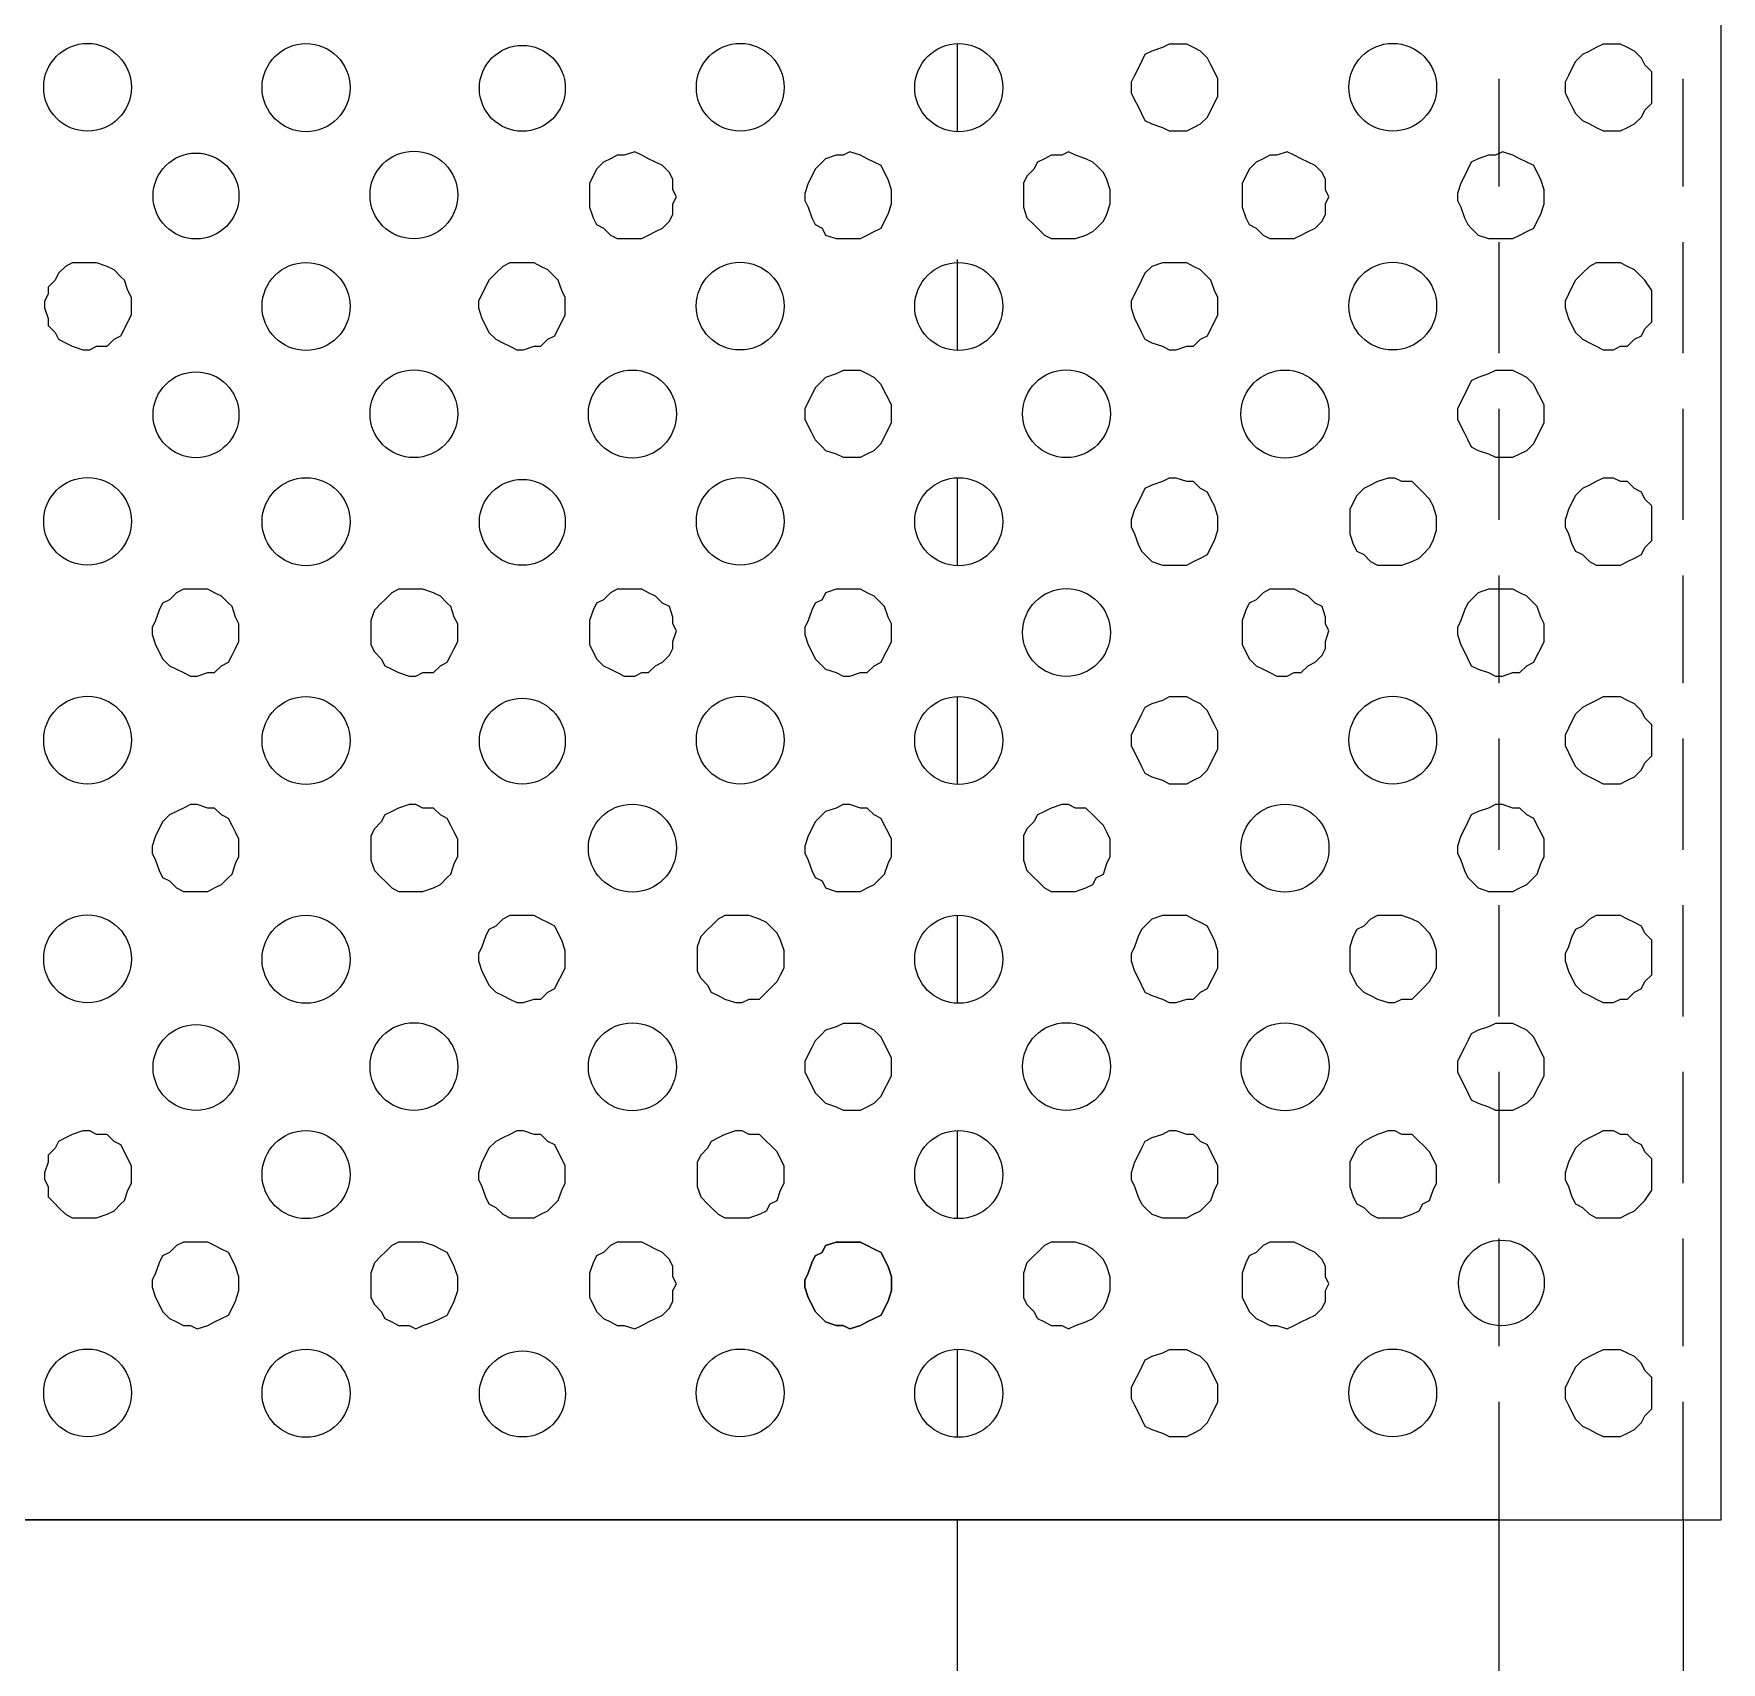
# Model space of a CAD drawing. Header units: inches. Extents: x 0.21 to 4.55, y 0.23 to 3.12.
# Drawn here: x 0.8595 to 1.0923, y 2.2448 to 2.4693 of the extents above; entities that cross this region are included whole.
import ezdxf

# ---------------------------------------------------------------- set-up
doc = ezdxf.new("R2010")
doc.units = ezdxf.units.IN
doc.header["$MEASUREMENT"] = 0
doc.layers.add('PDF_0', color=7, linetype='Continuous')
doc.layers.add('PDF_PROYECCION 2', color=7, linetype='Continuous')
doc.layers.add('PDF_punteadas', color=20, linetype='Continuous', true_color=0xff3f00)

msp = doc.modelspace()

# ---------------------------------------------------------------- linework, layer by layer
at = {"layer": 'PDF_0', "lineweight": 5}
for points in [[(1.08704, 2.2644), (1.08704, 2.06905), (1.06166, 2.06905), (1.06166, 2.2644), (0.56466, 2.2644), (0.56466, 2.06905), (0.53929, 2.06905), (0.53929, 2.78821)], [(1.0923, 2.2644), (1.0923, 2.5785)], [(0.98697, 2.45592), (0.98697, 2.46789)], [(0.98697, 2.42576), (0.98697, 2.43821)], [(0.98697, 2.39607), (0.98697, 2.40804)], [(0.98697, 2.36591), (0.98697, 2.37788)], [(0.98697, 2.33575), (0.98697, 2.34772)], [(0.98697, 2.30606), (0.98697, 2.31803)], [(0.98697, 2.2759), (0.98697, 2.28787)], [(0.98697, 2.19402), (0.98697, 2.2644)]]:
    msp.add_lwpolyline(points, dxfattribs=at)
at = {"layer": 'PDF_PROYECCION 2', "lineweight": 5}
for points in [[(1.02288, 2.46167), (1.02288, 2.46311), (1.0224, 2.46406), (1.02192, 2.46502), (1.02144, 2.46598), (1.02048, 2.46694), (1.01952, 2.46742), (1.01857, 2.46789), (1.01713, 2.46789), (1.01617, 2.46789), (1.01522, 2.46742), (1.01378, 2.46694), (1.01282, 2.46646), (1.01234, 2.4655), (1.01186, 2.46454), (1.01139, 2.46359), (1.01091, 2.46263), (1.01091, 2.46119), (1.01139, 2.46023), (1.01186, 2.45928), (1.01234, 2.45832), (1.01282, 2.45736), (1.01378, 2.45688), (1.01522, 2.4564), (1.01617, 2.45592), (1.01713, 2.45592), (1.01857, 2.45592), (1.01952, 2.4564), (1.02048, 2.45688), (1.02144, 2.45784), (1.02192, 2.4588), (1.0224, 2.45976), (1.02288, 2.46071)], [(1.08273, 2.46167), (1.08273, 2.46311), (1.08273, 2.46406), (1.08177, 2.46502), (1.08129, 2.46598), (1.08033, 2.46694), (1.07937, 2.46742), (1.07842, 2.46789), (1.07746, 2.46789), (1.07602, 2.46789), (1.07507, 2.46742), (1.07411, 2.46694), (1.07315, 2.46646), (1.07219, 2.4655), (1.07171, 2.46454), (1.07124, 2.46359), (1.07076, 2.46263), (1.07076, 2.46119), (1.07124, 2.46023), (1.07171, 2.45928), (1.07219, 2.45832), (1.07315, 2.45736), (1.07411, 2.45688), (1.07507, 2.4564), (1.07602, 2.45592), (1.07746, 2.45592), (1.07842, 2.45592), (1.07937, 2.4564), (1.08033, 2.45688), (1.08129, 2.45784), (1.08177, 2.4588), (1.08273, 2.45976), (1.08273, 2.46071)], [(0.94818, 2.44683), (0.9477, 2.44779), (0.9477, 2.44922), (0.94723, 2.45018), (0.94627, 2.45114), (0.94531, 2.45162), (0.94435, 2.45209), (0.9434, 2.45257), (0.94244, 2.45305), (0.941, 2.45257), (0.94004, 2.45257), (0.93909, 2.45209), (0.93813, 2.45162), (0.93717, 2.45066), (0.93669, 2.4497), (0.93621, 2.44874), (0.93621, 2.44731), (0.93621, 2.44635), (0.93621, 2.44539), (0.93669, 2.44395), (0.93717, 2.443), (0.93813, 2.44252), (0.93909, 2.44156), (0.94004, 2.44108), (0.941, 2.44108), (0.94244, 2.44108), (0.9434, 2.44108), (0.94435, 2.44156), (0.94531, 2.44204), (0.94627, 2.44252), (0.94723, 2.44348), (0.9477, 2.44443), (0.9477, 2.44587)], [(0.97787, 2.44683), (0.97787, 2.44779), (0.97739, 2.44922), (0.97691, 2.45018), (0.97643, 2.45114), (0.97548, 2.45162), (0.97452, 2.45209), (0.97356, 2.45257), (0.97212, 2.45305), (0.97117, 2.45257), (0.97021, 2.45257), (0.96877, 2.45209), (0.96829, 2.45162), (0.96734, 2.45066), (0.96686, 2.4497), (0.96638, 2.44874), (0.9659, 2.44731), (0.9659, 2.44635), (0.96638, 2.44539), (0.96686, 2.44395), (0.96734, 2.443), (0.96829, 2.44252), (0.96877, 2.44156), (0.97021, 2.44108), (0.97117, 2.44108), (0.97212, 2.44108), (0.97356, 2.44108), (0.97452, 2.44156), (0.97548, 2.44204), (0.97643, 2.44252), (0.97691, 2.44348), (0.97739, 2.44443), (0.97787, 2.44587)], [(0.97787, 2.44683), (0.97787, 2.44779), (0.97739, 2.44922), (0.97691, 2.45018), (0.97643, 2.45114), (0.97548, 2.45162), (0.97452, 2.45209), (0.97356, 2.45257), (0.97212, 2.45305), (0.97117, 2.45257), (0.97021, 2.45257), (0.96877, 2.45209), (0.96829, 2.45162), (0.96734, 2.45066), (0.96686, 2.4497), (0.96638, 2.44874), (0.9659, 2.44731), (0.9659, 2.44635), (0.96638, 2.44539), (0.96686, 2.44395), (0.96734, 2.443), (0.96829, 2.44252), (0.96877, 2.44156), (0.97021, 2.44108), (0.97117, 2.44108), (0.97212, 2.44108), (0.97356, 2.44108), (0.97452, 2.44156), (0.97548, 2.44204), (0.97643, 2.44252), (0.97691, 2.44348), (0.97739, 2.44443), (0.97787, 2.44587)], [(1.00803, 2.44683), (1.00803, 2.44779), (1.00755, 2.44922), (1.00708, 2.45018), (1.00612, 2.45114), (1.00564, 2.45162), (1.00468, 2.45209), (1.00325, 2.45257), (1.00229, 2.45305), (1.00133, 2.45257), (0.99989, 2.45257), (0.99894, 2.45209), (0.99798, 2.45162), (0.9975, 2.45066), (0.99654, 2.4497), (0.99606, 2.44874), (0.99606, 2.44731), (0.99606, 2.44635), (0.99606, 2.44539), (0.99654, 2.44395), (0.9975, 2.443), (0.99798, 2.44252), (0.99894, 2.44156), (0.99989, 2.44108), (1.00133, 2.44108), (1.00229, 2.44108), (1.00325, 2.44108), (1.00468, 2.44156), (1.00564, 2.44204), (1.00612, 2.44252), (1.00708, 2.44348), (1.00755, 2.44443), (1.00803, 2.44587)], [(1.0382, 2.44683), (1.03772, 2.44779), (1.03772, 2.44922), (1.03724, 2.45018), (1.03628, 2.45114), (1.03533, 2.45162), (1.03437, 2.45209), (1.03341, 2.45257), (1.03245, 2.45305), (1.03102, 2.45257), (1.03006, 2.45257), (1.0291, 2.45209), (1.02814, 2.45162), (1.02719, 2.45066), (1.02671, 2.4497), (1.02623, 2.44874), (1.02623, 2.44731), (1.02623, 2.44635), (1.02623, 2.44539), (1.02671, 2.44395), (1.02719, 2.443), (1.02814, 2.44252), (1.0291, 2.44156), (1.03006, 2.44108), (1.03102, 2.44108), (1.03245, 2.44108), (1.03341, 2.44108), (1.03437, 2.44156), (1.03533, 2.44204), (1.03628, 2.44252), (1.03724, 2.44348), (1.03772, 2.44443), (1.03772, 2.44587)], [(1.06788, 2.44683), (1.06788, 2.44779), (1.0674, 2.44922), (1.06693, 2.45018), (1.06645, 2.45114), (1.06549, 2.45162), (1.06453, 2.45209), (1.06357, 2.45257), (1.06214, 2.45305), (1.06118, 2.45257), (1.06022, 2.45257), (1.05879, 2.45209), (1.05783, 2.45162), (1.05735, 2.45066), (1.05687, 2.4497), (1.05639, 2.44874), (1.05591, 2.44731), (1.05591, 2.44635), (1.05639, 2.44539), (1.05687, 2.44395), (1.05735, 2.443), (1.05783, 2.44252), (1.05879, 2.44156), (1.06022, 2.44108), (1.06118, 2.44108), (1.06214, 2.44108), (1.06357, 2.44108), (1.06453, 2.44156), (1.06549, 2.44204), (1.06645, 2.44252), (1.06693, 2.44348), (1.0674, 2.44443), (1.06788, 2.44587)], [(0.87301, 2.43198), (0.87301, 2.43294), (0.87253, 2.4339), (0.87205, 2.43534), (0.87158, 2.43582), (0.87062, 2.43677), (0.86966, 2.43725), (0.86822, 2.43773), (0.86727, 2.43773), (0.86631, 2.43773), (0.86487, 2.43773), (0.86391, 2.43725), (0.86296, 2.43629), (0.86248, 2.43534), (0.86152, 2.43438), (0.86152, 2.43342), (0.86104, 2.43246), (0.86104, 2.43151), (0.86152, 2.43007), (0.86152, 2.42911), (0.86248, 2.42815), (0.86296, 2.4272), (0.86391, 2.42672), (0.86487, 2.42624), (0.86631, 2.42576), (0.86727, 2.42576), (0.86822, 2.42624), (0.86966, 2.42624), (0.87062, 2.4272), (0.87158, 2.42768), (0.87205, 2.42863), (0.87253, 2.42959), (0.87301, 2.43055)], [(0.93286, 2.43198), (0.93286, 2.43294), (0.93238, 2.4339), (0.9319, 2.43534), (0.93143, 2.43582), (0.93047, 2.43677), (0.92951, 2.43725), (0.92855, 2.43773), (0.92712, 2.43773), (0.92616, 2.43773), (0.9252, 2.43773), (0.92424, 2.43725), (0.92329, 2.43629), (0.92233, 2.43534), (0.92185, 2.43438), (0.92137, 2.43342), (0.92089, 2.43246), (0.92089, 2.43151), (0.92137, 2.43007), (0.92185, 2.42911), (0.92233, 2.42815), (0.92329, 2.4272), (0.92424, 2.42672), (0.9252, 2.42624), (0.92616, 2.42576), (0.92712, 2.42576), (0.92855, 2.42624), (0.92951, 2.42624), (0.93047, 2.4272), (0.93143, 2.42768), (0.9319, 2.42863), (0.93238, 2.42959), (0.93286, 2.43055)], [(1.02288, 2.43198), (1.02288, 2.43294), (1.0224, 2.4339), (1.02192, 2.43534), (1.02144, 2.43582), (1.02048, 2.43677), (1.01952, 2.43725), (1.01857, 2.43773), (1.01713, 2.43773), (1.01617, 2.43773), (1.01522, 2.43773), (1.01378, 2.43725), (1.01282, 2.43629), (1.01234, 2.43534), (1.01186, 2.43438), (1.01139, 2.43342), (1.01091, 2.43246), (1.01091, 2.43151), (1.01139, 2.43007), (1.01186, 2.42911), (1.01234, 2.42815), (1.01282, 2.4272), (1.01378, 2.42672), (1.01522, 2.42624), (1.01617, 2.42576), (1.01713, 2.42576), (1.01857, 2.42624), (1.01952, 2.42624), (1.02048, 2.4272), (1.02144, 2.42768), (1.02192, 2.42863), (1.0224, 2.42959), (1.02288, 2.43055)], [(1.08273, 2.43198), (1.08273, 2.43294), (1.08273, 2.4339), (1.08177, 2.43534), (1.08129, 2.43582), (1.08033, 2.43677), (1.07937, 2.43725), (1.07842, 2.43773), (1.07746, 2.43773), (1.07602, 2.43773), (1.07507, 2.43773), (1.07411, 2.43725), (1.07315, 2.43629), (1.07219, 2.43534), (1.07171, 2.43438), (1.07124, 2.43342), (1.07076, 2.43246), (1.07076, 2.43151), (1.07124, 2.43007), (1.07171, 2.42911), (1.07219, 2.42815), (1.07315, 2.4272), (1.07411, 2.42672), (1.07507, 2.42624), (1.07602, 2.42576), (1.07746, 2.42576), (1.07842, 2.42624), (1.07937, 2.42624), (1.08033, 2.4272), (1.08129, 2.42768), (1.08177, 2.42863), (1.08273, 2.42959), (1.08273, 2.43055)], [(0.97787, 2.41666), (0.97787, 2.4181), (0.97739, 2.41906), (0.97691, 2.42001), (0.97643, 2.42097), (0.97548, 2.42193), (0.97452, 2.42241), (0.97356, 2.42289), (0.97212, 2.42289), (0.97117, 2.42289), (0.97021, 2.42241), (0.96877, 2.42193), (0.96829, 2.42145), (0.96734, 2.42049), (0.96686, 2.41954), (0.96638, 2.41858), (0.9659, 2.41762), (0.9659, 2.41618), (0.96638, 2.41523), (0.96686, 2.41427), (0.96734, 2.41331), (0.96829, 2.41235), (0.96877, 2.41188), (0.97021, 2.4114), (0.97117, 2.41092), (0.97212, 2.41092), (0.97356, 2.41092), (0.97452, 2.4114), (0.97548, 2.41188), (0.97643, 2.41283), (0.97691, 2.41379), (0.97739, 2.41475), (0.97787, 2.41571)], [(0.97787, 2.41666), (0.97787, 2.4181), (0.97739, 2.41906), (0.97691, 2.42001), (0.97643, 2.42097), (0.97548, 2.42193), (0.97452, 2.42241), (0.97356, 2.42289), (0.97212, 2.42289), (0.97117, 2.42289), (0.97021, 2.42241), (0.96877, 2.42193), (0.96829, 2.42145), (0.96734, 2.42049), (0.96686, 2.41954), (0.96638, 2.41858), (0.9659, 2.41762), (0.9659, 2.41618), (0.96638, 2.41523), (0.96686, 2.41427), (0.96734, 2.41331), (0.96829, 2.41235), (0.96877, 2.41188), (0.97021, 2.4114), (0.97117, 2.41092), (0.97212, 2.41092), (0.97356, 2.41092), (0.97452, 2.4114), (0.97548, 2.41188), (0.97643, 2.41283), (0.97691, 2.41379), (0.97739, 2.41475), (0.97787, 2.41571)], [(1.06788, 2.41666), (1.06788, 2.4181), (1.0674, 2.41906), (1.06693, 2.42001), (1.06645, 2.42097), (1.06549, 2.42193), (1.06453, 2.42241), (1.06357, 2.42289), (1.06214, 2.42289), (1.06118, 2.42289), (1.06022, 2.42241), (1.05879, 2.42193), (1.05783, 2.42145), (1.05735, 2.42049), (1.05687, 2.41954), (1.05639, 2.41858), (1.05591, 2.41762), (1.05591, 2.41618), (1.05639, 2.41523), (1.05687, 2.41427), (1.05735, 2.41331), (1.05783, 2.41235), (1.05879, 2.41188), (1.06022, 2.4114), (1.06118, 2.41092), (1.06214, 2.41092), (1.06357, 2.41092), (1.06453, 2.4114), (1.06549, 2.41188), (1.06645, 2.41283), (1.06693, 2.41379), (1.0674, 2.41475), (1.06788, 2.41571)], [(1.02288, 2.40182), (1.02288, 2.40278), (1.0224, 2.40421), (1.02192, 2.40517), (1.02144, 2.40613), (1.02048, 2.40661), (1.01952, 2.40757), (1.01857, 2.40757), (1.01713, 2.40804), (1.01617, 2.40804), (1.01522, 2.40757), (1.01378, 2.40709), (1.01282, 2.40661), (1.01234, 2.40565), (1.01186, 2.40469), (1.01139, 2.40374), (1.01091, 2.4023), (1.01091, 2.40134), (1.01139, 2.40038), (1.01186, 2.39895), (1.01234, 2.39799), (1.01282, 2.39751), (1.01378, 2.39655), (1.01522, 2.39607), (1.01617, 2.39607), (1.01713, 2.39607), (1.01857, 2.39607), (1.01952, 2.39655), (1.02048, 2.39703), (1.02144, 2.39751), (1.02192, 2.39847), (1.0224, 2.39943), (1.02288, 2.40086)], [(1.05304, 2.40182), (1.05304, 2.40278), (1.05256, 2.40421), (1.05208, 2.40517), (1.05113, 2.40613), (1.05065, 2.40661), (1.04969, 2.40757), (1.04825, 2.40757), (1.0473, 2.40804), (1.04634, 2.40804), (1.0449, 2.40757), (1.04394, 2.40709), (1.04299, 2.40661), (1.04203, 2.40565), (1.04155, 2.40469), (1.04107, 2.40374), (1.04107, 2.4023), (1.04107, 2.40134), (1.04107, 2.40038), (1.04155, 2.39895), (1.04203, 2.39799), (1.04299, 2.39751), (1.04394, 2.39655), (1.0449, 2.39607), (1.04634, 2.39607), (1.0473, 2.39607), (1.04825, 2.39607), (1.04969, 2.39655), (1.05065, 2.39703), (1.05113, 2.39751), (1.05208, 2.39847), (1.05256, 2.39943), (1.05304, 2.40086)], [(1.08273, 2.40182), (1.08273, 2.40278), (1.08273, 2.40421), (1.08177, 2.40517), (1.08129, 2.40613), (1.08033, 2.40661), (1.07937, 2.40757), (1.07842, 2.40757), (1.07746, 2.40804), (1.07602, 2.40804), (1.07507, 2.40757), (1.07411, 2.40709), (1.07315, 2.40661), (1.07219, 2.40565), (1.07171, 2.40469), (1.07124, 2.40374), (1.07076, 2.4023), (1.07076, 2.40134), (1.07124, 2.40038), (1.07171, 2.39895), (1.07219, 2.39799), (1.07315, 2.39751), (1.07411, 2.39655), (1.07507, 2.39607), (1.07602, 2.39607), (1.07746, 2.39607), (1.07842, 2.39607), (1.07937, 2.39655), (1.08033, 2.39703), (1.08129, 2.39751), (1.08177, 2.39847), (1.08273, 2.39943), (1.08273, 2.40086)], [(0.88785, 2.38698), (0.88785, 2.38794), (0.88738, 2.38889), (0.8869, 2.39033), (0.88642, 2.39081), (0.88546, 2.39177), (0.8845, 2.39224), (0.88355, 2.39272), (0.88211, 2.39272), (0.88115, 2.39272), (0.88019, 2.39272), (0.87924, 2.39224), (0.87828, 2.39129), (0.87732, 2.39081), (0.87684, 2.38985), (0.87636, 2.38841), (0.87588, 2.38746), (0.87588, 2.3865), (0.87636, 2.38506), (0.87684, 2.3841), (0.87732, 2.38315), (0.87828, 2.38219), (0.87924, 2.38171), (0.88019, 2.38123), (0.88115, 2.38075), (0.88211, 2.38075), (0.88355, 2.38123), (0.8845, 2.38123), (0.88546, 2.38219), (0.88642, 2.38267), (0.8869, 2.38363), (0.88738, 2.38458), (0.88785, 2.38554)], [(0.91802, 2.38698), (0.91802, 2.38794), (0.91754, 2.38889), (0.91706, 2.39033), (0.91658, 2.39081), (0.91563, 2.39177), (0.91467, 2.39224), (0.91323, 2.39272), (0.91227, 2.39272), (0.91132, 2.39272), (0.90988, 2.39272), (0.90892, 2.39224), (0.90796, 2.39129), (0.90749, 2.39081), (0.90653, 2.38985), (0.90605, 2.38841), (0.90605, 2.38746), (0.90605, 2.3865), (0.90605, 2.38506), (0.90653, 2.3841), (0.90749, 2.38315), (0.90796, 2.38219), (0.90892, 2.38171), (0.90988, 2.38123), (0.91132, 2.38075), (0.91227, 2.38075), (0.91323, 2.38123), (0.91467, 2.38123), (0.91563, 2.38219), (0.91658, 2.38267), (0.91706, 2.38363), (0.91754, 2.38458), (0.91802, 2.38554)], [(0.94818, 2.38698), (0.9477, 2.38794), (0.9477, 2.38889), (0.94723, 2.39033), (0.94627, 2.39081), (0.94531, 2.39177), (0.94435, 2.39224), (0.9434, 2.39272), (0.94244, 2.39272), (0.941, 2.39272), (0.94004, 2.39272), (0.93909, 2.39224), (0.93813, 2.39129), (0.93717, 2.39081), (0.93669, 2.38985), (0.93621, 2.38841), (0.93621, 2.38746), (0.93621, 2.3865), (0.93621, 2.38506), (0.93669, 2.3841), (0.93717, 2.38315), (0.93813, 2.38219), (0.93909, 2.38171), (0.94004, 2.38123), (0.941, 2.38075), (0.94244, 2.38075), (0.9434, 2.38123), (0.94435, 2.38123), (0.94531, 2.38219), (0.94627, 2.38267), (0.94723, 2.38363), (0.9477, 2.38458), (0.9477, 2.38554)], [(0.97787, 2.38698), (0.97787, 2.38794), (0.97739, 2.38889), (0.97691, 2.39033), (0.97643, 2.39081), (0.97548, 2.39177), (0.97452, 2.39224), (0.97356, 2.39272), (0.97212, 2.39272), (0.97117, 2.39272), (0.97021, 2.39272), (0.96877, 2.39224), (0.96829, 2.39129), (0.96734, 2.39081), (0.96686, 2.38985), (0.96638, 2.38841), (0.9659, 2.38746), (0.9659, 2.3865), (0.96638, 2.38506), (0.96686, 2.3841), (0.96734, 2.38315), (0.96829, 2.38219), (0.96877, 2.38171), (0.97021, 2.38123), (0.97117, 2.38075), (0.97212, 2.38075), (0.97356, 2.38123), (0.97452, 2.38123), (0.97548, 2.38219), (0.97643, 2.38267), (0.97691, 2.38363), (0.97739, 2.38458), (0.97787, 2.38554)], [(0.97787, 2.38698), (0.97787, 2.38794), (0.97739, 2.38889), (0.97691, 2.39033), (0.97643, 2.39081), (0.97548, 2.39177), (0.97452, 2.39224), (0.97356, 2.39272), (0.97212, 2.39272), (0.97117, 2.39272), (0.97021, 2.39272), (0.96877, 2.39224), (0.96829, 2.39129), (0.96734, 2.39081), (0.96686, 2.38985), (0.96638, 2.38841), (0.9659, 2.38746), (0.9659, 2.3865), (0.96638, 2.38506), (0.96686, 2.3841), (0.96734, 2.38315), (0.96829, 2.38219), (0.96877, 2.38171), (0.97021, 2.38123), (0.97117, 2.38075), (0.97212, 2.38075), (0.97356, 2.38123), (0.97452, 2.38123), (0.97548, 2.38219), (0.97643, 2.38267), (0.97691, 2.38363), (0.97739, 2.38458), (0.97787, 2.38554)], [(1.0382, 2.38698), (1.03772, 2.38794), (1.03772, 2.38889), (1.03724, 2.39033), (1.03628, 2.39081), (1.03533, 2.39177), (1.03437, 2.39224), (1.03341, 2.39272), (1.03245, 2.39272), (1.03102, 2.39272), (1.03006, 2.39272), (1.0291, 2.39224), (1.02814, 2.39129), (1.02719, 2.39081), (1.02671, 2.38985), (1.02623, 2.38841), (1.02623, 2.38746), (1.02623, 2.3865), (1.02623, 2.38506), (1.02671, 2.3841), (1.02719, 2.38315), (1.02814, 2.38219), (1.0291, 2.38171), (1.03006, 2.38123), (1.03102, 2.38075), (1.03245, 2.38075), (1.03341, 2.38123), (1.03437, 2.38123), (1.03533, 2.38219), (1.03628, 2.38267), (1.03724, 2.38363), (1.03772, 2.38458), (1.03772, 2.38554)], [(1.06788, 2.38698), (1.06788, 2.38794), (1.0674, 2.38889), (1.06693, 2.39033), (1.06645, 2.39081), (1.06549, 2.39177), (1.06453, 2.39224), (1.06357, 2.39272), (1.06214, 2.39272), (1.06118, 2.39272), (1.06022, 2.39272), (1.05879, 2.39224), (1.05783, 2.39129), (1.05735, 2.39081), (1.05687, 2.38985), (1.05639, 2.38841), (1.05591, 2.38746), (1.05591, 2.3865), (1.05639, 2.38506), (1.05687, 2.3841), (1.05735, 2.38315), (1.05783, 2.38219), (1.05879, 2.38171), (1.06022, 2.38123), (1.06118, 2.38075), (1.06214, 2.38075), (1.06357, 2.38123), (1.06453, 2.38123), (1.06549, 2.38219), (1.06645, 2.38267), (1.06693, 2.38363), (1.0674, 2.38458), (1.06788, 2.38554)], [(1.02288, 2.37166), (1.02288, 2.37309), (1.0224, 2.37405), (1.02192, 2.37501), (1.02144, 2.37597), (1.02048, 2.37692), (1.01952, 2.3774), (1.01857, 2.37788), (1.01713, 2.37788), (1.01617, 2.37788), (1.01522, 2.3774), (1.01378, 2.37692), (1.01282, 2.37644), (1.01234, 2.37549), (1.01186, 2.37453), (1.01139, 2.37357), (1.01091, 2.37261), (1.01091, 2.37118), (1.01139, 2.37022), (1.01186, 2.36926), (1.01234, 2.3683), (1.01282, 2.36735), (1.01378, 2.36687), (1.01522, 2.36639), (1.01617, 2.36591), (1.01713, 2.36591), (1.01857, 2.36591), (1.01952, 2.36639), (1.02048, 2.36687), (1.02144, 2.36783), (1.02192, 2.36878), (1.0224, 2.36974), (1.02288, 2.3707)], [(1.08273, 2.37166), (1.08273, 2.37309), (1.08273, 2.37405), (1.08177, 2.37501), (1.08129, 2.37597), (1.08033, 2.37692), (1.07937, 2.3774), (1.07842, 2.37788), (1.07746, 2.37788), (1.07602, 2.37788), (1.07507, 2.3774), (1.07411, 2.37692), (1.07315, 2.37644), (1.07219, 2.37549), (1.07171, 2.37453), (1.07124, 2.37357), (1.07076, 2.37261), (1.07076, 2.37118), (1.07124, 2.37022), (1.07171, 2.36926), (1.07219, 2.3683), (1.07315, 2.36735), (1.07411, 2.36687), (1.07507, 2.36639), (1.07602, 2.36591), (1.07746, 2.36591), (1.07842, 2.36591), (1.07937, 2.36639), (1.08033, 2.36687), (1.08129, 2.36783), (1.08177, 2.36878), (1.08273, 2.36974), (1.08273, 2.3707)], [(0.88785, 2.35681), (0.88785, 2.35825), (0.88738, 2.35921), (0.8869, 2.36016), (0.88642, 2.36112), (0.88546, 2.3616), (0.8845, 2.36256), (0.88355, 2.36256), (0.88211, 2.36304), (0.88115, 2.36304), (0.88019, 2.36256), (0.87924, 2.36208), (0.87828, 2.3616), (0.87732, 2.36064), (0.87684, 2.35969), (0.87636, 2.35873), (0.87588, 2.35729), (0.87588, 2.35633), (0.87636, 2.35538), (0.87684, 2.35394), (0.87732, 2.35298), (0.87828, 2.3525), (0.87924, 2.35155), (0.88019, 2.35107), (0.88115, 2.35107), (0.88211, 2.35107), (0.88355, 2.35107), (0.8845, 2.35155), (0.88546, 2.35203), (0.88642, 2.35298), (0.8869, 2.35346), (0.88738, 2.3549), (0.88785, 2.35586)], [(0.91802, 2.35681), (0.91802, 2.35825), (0.91754, 2.35921), (0.91706, 2.36016), (0.91658, 2.36112), (0.91563, 2.3616), (0.91467, 2.36256), (0.91323, 2.36256), (0.91227, 2.36304), (0.91132, 2.36304), (0.90988, 2.36256), (0.90892, 2.36208), (0.90796, 2.3616), (0.90749, 2.36064), (0.90653, 2.35969), (0.90605, 2.35873), (0.90605, 2.35729), (0.90605, 2.35633), (0.90605, 2.35538), (0.90653, 2.35394), (0.90749, 2.35298), (0.90796, 2.3525), (0.90892, 2.35155), (0.90988, 2.35107), (0.91132, 2.35107), (0.91227, 2.35107), (0.91323, 2.35107), (0.91467, 2.35155), (0.91563, 2.35203), (0.91658, 2.35298), (0.91706, 2.35346), (0.91754, 2.3549), (0.91802, 2.35586)], [(0.97787, 2.35681), (0.97787, 2.35825), (0.97739, 2.35921), (0.97691, 2.36016), (0.97643, 2.36112), (0.97548, 2.3616), (0.97452, 2.36256), (0.97356, 2.36256), (0.97212, 2.36304), (0.97117, 2.36304), (0.97021, 2.36256), (0.96877, 2.36208), (0.96829, 2.3616), (0.96734, 2.36064), (0.96686, 2.35969), (0.96638, 2.35873), (0.9659, 2.35729), (0.9659, 2.35633), (0.96638, 2.35538), (0.96686, 2.35394), (0.96734, 2.35298), (0.96829, 2.3525), (0.96877, 2.35155), (0.97021, 2.35107), (0.97117, 2.35107), (0.97212, 2.35107), (0.97356, 2.35107), (0.97452, 2.35155), (0.97548, 2.35203), (0.97643, 2.35298), (0.97691, 2.35346), (0.97739, 2.3549), (0.97787, 2.35586)], [(0.97787, 2.35681), (0.97787, 2.35825), (0.97739, 2.35921), (0.97691, 2.36016), (0.97643, 2.36112), (0.97548, 2.3616), (0.97452, 2.36256), (0.97356, 2.36256), (0.97212, 2.36304), (0.97117, 2.36304), (0.97021, 2.36256), (0.96877, 2.36208), (0.96829, 2.3616), (0.96734, 2.36064), (0.96686, 2.35969), (0.96638, 2.35873), (0.9659, 2.35729), (0.9659, 2.35633), (0.96638, 2.35538), (0.96686, 2.35394), (0.96734, 2.35298), (0.96829, 2.3525), (0.96877, 2.35155), (0.97021, 2.35107), (0.97117, 2.35107), (0.97212, 2.35107), (0.97356, 2.35107), (0.97452, 2.35155), (0.97548, 2.35203), (0.97643, 2.35298), (0.97691, 2.35346), (0.97739, 2.3549), (0.97787, 2.35586)], [(1.00803, 2.35681), (1.00803, 2.35825), (1.00755, 2.35921), (1.00708, 2.36016), (1.00612, 2.36112), (1.00564, 2.3616), (1.00468, 2.36256), (1.00325, 2.36256), (1.00229, 2.36304), (1.00133, 2.36304), (0.99989, 2.36256), (0.99894, 2.36208), (0.99798, 2.3616), (0.9975, 2.36064), (0.99654, 2.35969), (0.99606, 2.35873), (0.99606, 2.35729), (0.99606, 2.35633), (0.99606, 2.35538), (0.99654, 2.35394), (0.9975, 2.35298), (0.99798, 2.3525), (0.99894, 2.35155), (0.99989, 2.35107), (1.00133, 2.35107), (1.00229, 2.35107), (1.00325, 2.35107), (1.00468, 2.35155), (1.00564, 2.35203), (1.00612, 2.35298), (1.00708, 2.35346), (1.00755, 2.3549), (1.00803, 2.35586)], [(1.06788, 2.35681), (1.06788, 2.35825), (1.0674, 2.35921), (1.06693, 2.36016), (1.06645, 2.36112), (1.06549, 2.3616), (1.06453, 2.36256), (1.06357, 2.36256), (1.06214, 2.36304), (1.06118, 2.36304), (1.06022, 2.36256), (1.05879, 2.36208), (1.05783, 2.3616), (1.05735, 2.36064), (1.05687, 2.35969), (1.05639, 2.35873), (1.05591, 2.35729), (1.05591, 2.35633), (1.05639, 2.35538), (1.05687, 2.35394), (1.05735, 2.35298), (1.05783, 2.3525), (1.05879, 2.35155), (1.06022, 2.35107), (1.06118, 2.35107), (1.06214, 2.35107), (1.06357, 2.35107), (1.06453, 2.35155), (1.06549, 2.35203), (1.06645, 2.35298), (1.06693, 2.35346), (1.0674, 2.3549), (1.06788, 2.35586)], [(0.93286, 2.34197), (0.93286, 2.34293), (0.93238, 2.34436), (0.9319, 2.34532), (0.93143, 2.34628), (0.93047, 2.34676), (0.92951, 2.34724), (0.92855, 2.34772), (0.92712, 2.34772), (0.92616, 2.34772), (0.9252, 2.34772), (0.92424, 2.34724), (0.92329, 2.34628), (0.92233, 2.3458), (0.92185, 2.34484), (0.92137, 2.34341), (0.92089, 2.34245), (0.92089, 2.34149), (0.92137, 2.34006), (0.92185, 2.3391), (0.92233, 2.33814), (0.92329, 2.33718), (0.92424, 2.3367), (0.9252, 2.33622), (0.92616, 2.33575), (0.92712, 2.33575), (0.92855, 2.33622), (0.92951, 2.33622), (0.93047, 2.33718), (0.93143, 2.33766), (0.9319, 2.33862), (0.93238, 2.33958), (0.93286, 2.34053)], [(0.96303, 2.34197), (0.96303, 2.34293), (0.96255, 2.34436), (0.96207, 2.34532), (0.96111, 2.34628), (0.96063, 2.34676), (0.95967, 2.34724), (0.95824, 2.34772), (0.95728, 2.34772), (0.95632, 2.34772), (0.95489, 2.34772), (0.95393, 2.34724), (0.95297, 2.34628), (0.95249, 2.3458), (0.95154, 2.34484), (0.95106, 2.34341), (0.95106, 2.34245), (0.95106, 2.34149), (0.95106, 2.34006), (0.95154, 2.3391), (0.95249, 2.33814), (0.95297, 2.33718), (0.95393, 2.3367), (0.95489, 2.33622), (0.95632, 2.33575), (0.95728, 2.33575), (0.95824, 2.33622), (0.95967, 2.33622), (0.96063, 2.33718), (0.96111, 2.33766), (0.96207, 2.33862), (0.96255, 2.33958), (0.96303, 2.34053)], [(0.96303, 2.34197), (0.96303, 2.34293), (0.96255, 2.34436), (0.96207, 2.34532), (0.96111, 2.34628), (0.96063, 2.34676), (0.95967, 2.34724), (0.95824, 2.34772), (0.95728, 2.34772), (0.95632, 2.34772), (0.95489, 2.34772), (0.95393, 2.34724), (0.95297, 2.34628), (0.95249, 2.3458), (0.95154, 2.34484), (0.95106, 2.34341), (0.95106, 2.34245), (0.95106, 2.34149), (0.95106, 2.34006), (0.95154, 2.3391), (0.95249, 2.33814), (0.95297, 2.33718), (0.95393, 2.3367), (0.95489, 2.33622), (0.95632, 2.33575), (0.95728, 2.33575), (0.95824, 2.33622), (0.95967, 2.33622), (0.96063, 2.33718), (0.96111, 2.33766), (0.96207, 2.33862), (0.96255, 2.33958), (0.96303, 2.34053)], [(1.02288, 2.34197), (1.02288, 2.34293), (1.0224, 2.34436), (1.02192, 2.34532), (1.02144, 2.34628), (1.02048, 2.34676), (1.01952, 2.34724), (1.01857, 2.34772), (1.01713, 2.34772), (1.01617, 2.34772), (1.01522, 2.34772), (1.01378, 2.34724), (1.01282, 2.34628), (1.01234, 2.3458), (1.01186, 2.34484), (1.01139, 2.34341), (1.01091, 2.34245), (1.01091, 2.34149), (1.01139, 2.34006), (1.01186, 2.3391), (1.01234, 2.33814), (1.01282, 2.33718), (1.01378, 2.3367), (1.01522, 2.33622), (1.01617, 2.33575), (1.01713, 2.33575), (1.01857, 2.33622), (1.01952, 2.33622), (1.02048, 2.33718), (1.02144, 2.33766), (1.02192, 2.33862), (1.0224, 2.33958), (1.02288, 2.34053)], [(1.05304, 2.34197), (1.05304, 2.34293), (1.05256, 2.34436), (1.05208, 2.34532), (1.05113, 2.34628), (1.05065, 2.34676), (1.04969, 2.34724), (1.04825, 2.34772), (1.0473, 2.34772), (1.04634, 2.34772), (1.0449, 2.34772), (1.04394, 2.34724), (1.04299, 2.34628), (1.04203, 2.3458), (1.04155, 2.34484), (1.04107, 2.34341), (1.04107, 2.34245), (1.04107, 2.34149), (1.04107, 2.34006), (1.04155, 2.3391), (1.04203, 2.33814), (1.04299, 2.33718), (1.04394, 2.3367), (1.0449, 2.33622), (1.04634, 2.33575), (1.0473, 2.33575), (1.04825, 2.33622), (1.04969, 2.33622), (1.05065, 2.33718), (1.05113, 2.33766), (1.05208, 2.33862), (1.05256, 2.33958), (1.05304, 2.34053)], [(1.08273, 2.34197), (1.08273, 2.34293), (1.08273, 2.34436), (1.08177, 2.34532), (1.08129, 2.34628), (1.08033, 2.34676), (1.07937, 2.34724), (1.07842, 2.34772), (1.07746, 2.34772), (1.07602, 2.34772), (1.07507, 2.34772), (1.07411, 2.34724), (1.07315, 2.34628), (1.07219, 2.3458), (1.07171, 2.34484), (1.07124, 2.34341), (1.07076, 2.34245), (1.07076, 2.34149), (1.07124, 2.34006), (1.07171, 2.3391), (1.07219, 2.33814), (1.07315, 2.33718), (1.07411, 2.3367), (1.07507, 2.33622), (1.07602, 2.33575), (1.07746, 2.33575), (1.07842, 2.33622), (1.07937, 2.33622), (1.08033, 2.33718), (1.08129, 2.33766), (1.08177, 2.33862), (1.08273, 2.33958), (1.08273, 2.34053)], [(0.97787, 2.32713), (0.97787, 2.32809), (0.97739, 2.32904), (0.97691, 2.33), (0.97643, 2.33096), (0.97548, 2.33192), (0.97452, 2.33239), (0.97356, 2.33287), (0.97212, 2.33287), (0.97117, 2.33287), (0.97021, 2.33239), (0.96877, 2.33192), (0.96829, 2.33144), (0.96734, 2.33048), (0.96686, 2.32952), (0.96638, 2.32856), (0.9659, 2.32761), (0.9659, 2.32617), (0.96638, 2.32521), (0.96686, 2.32425), (0.96734, 2.3233), (0.96829, 2.32234), (0.96877, 2.32186), (0.97021, 2.32138), (0.97117, 2.3209), (0.97212, 2.3209), (0.97356, 2.3209), (0.97452, 2.32138), (0.97548, 2.32186), (0.97643, 2.32282), (0.97691, 2.32378), (0.97739, 2.32473), (0.97787, 2.32569)], [(0.97787, 2.32713), (0.97787, 2.32809), (0.97739, 2.32904), (0.97691, 2.33), (0.97643, 2.33096), (0.97548, 2.33192), (0.97452, 2.33239), (0.97356, 2.33287), (0.97212, 2.33287), (0.97117, 2.33287), (0.97021, 2.33239), (0.96877, 2.33192), (0.96829, 2.33144), (0.96734, 2.33048), (0.96686, 2.32952), (0.96638, 2.32856), (0.9659, 2.32761), (0.9659, 2.32617), (0.96638, 2.32521), (0.96686, 2.32425), (0.96734, 2.3233), (0.96829, 2.32234), (0.96877, 2.32186), (0.97021, 2.32138), (0.97117, 2.3209), (0.97212, 2.3209), (0.97356, 2.3209), (0.97452, 2.32138), (0.97548, 2.32186), (0.97643, 2.32282), (0.97691, 2.32378), (0.97739, 2.32473), (0.97787, 2.32569)], [(1.06788, 2.32713), (1.06788, 2.32809), (1.0674, 2.32904), (1.06693, 2.33), (1.06645, 2.33096), (1.06549, 2.33192), (1.06453, 2.33239), (1.06357, 2.33287), (1.06214, 2.33287), (1.06118, 2.33287), (1.06022, 2.33239), (1.05879, 2.33192), (1.05783, 2.33144), (1.05735, 2.33048), (1.05687, 2.32952), (1.05639, 2.32856), (1.05591, 2.32761), (1.05591, 2.32617), (1.05639, 2.32521), (1.05687, 2.32425), (1.05735, 2.3233), (1.05783, 2.32234), (1.05879, 2.32186), (1.06022, 2.32138), (1.06118, 2.3209), (1.06214, 2.3209), (1.06357, 2.3209), (1.06453, 2.32138), (1.06549, 2.32186), (1.06645, 2.32282), (1.06693, 2.32378), (1.0674, 2.32473), (1.06788, 2.32569)], [(0.87301, 2.31181), (0.87301, 2.31324), (0.87253, 2.3142), (0.87205, 2.31516), (0.87158, 2.31612), (0.87062, 2.31659), (0.86966, 2.31755), (0.86822, 2.31755), (0.86727, 2.31803), (0.86631, 2.31803), (0.86487, 2.31755), (0.86391, 2.31707), (0.86296, 2.31659), (0.86248, 2.31564), (0.86152, 2.31468), (0.86152, 2.31372), (0.86104, 2.31228), (0.86104, 2.31133), (0.86152, 2.31037), (0.86152, 2.30893), (0.86248, 2.30798), (0.86296, 2.3075), (0.86391, 2.30654), (0.86487, 2.30606), (0.86631, 2.30606), (0.86727, 2.30606), (0.86822, 2.30606), (0.86966, 2.30654), (0.87062, 2.30702), (0.87158, 2.30798), (0.87205, 2.30845), (0.87253, 2.30989), (0.87301, 2.31085)], [(0.93286, 2.31181), (0.93286, 2.31324), (0.93238, 2.3142), (0.9319, 2.31516), (0.93143, 2.31612), (0.93047, 2.31659), (0.92951, 2.31755), (0.92855, 2.31755), (0.92712, 2.31803), (0.92616, 2.31803), (0.9252, 2.31755), (0.92424, 2.31707), (0.92329, 2.31659), (0.92233, 2.31564), (0.92185, 2.31468), (0.92137, 2.31372), (0.92089, 2.31228), (0.92089, 2.31133), (0.92137, 2.31037), (0.92185, 2.30893), (0.92233, 2.30798), (0.92329, 2.3075), (0.92424, 2.30654), (0.9252, 2.30606), (0.92616, 2.30606), (0.92712, 2.30606), (0.92855, 2.30606), (0.92951, 2.30654), (0.93047, 2.30702), (0.93143, 2.30798), (0.9319, 2.30845), (0.93238, 2.30989), (0.93286, 2.31085)], [(0.96303, 2.31181), (0.96303, 2.31324), (0.96255, 2.3142), (0.96207, 2.31516), (0.96111, 2.31612), (0.96063, 2.31659), (0.95967, 2.31755), (0.95824, 2.31755), (0.95728, 2.31803), (0.95632, 2.31803), (0.95489, 2.31755), (0.95393, 2.31707), (0.95297, 2.31659), (0.95249, 2.31564), (0.95154, 2.31468), (0.95106, 2.31372), (0.95106, 2.31228), (0.95106, 2.31133), (0.95106, 2.31037), (0.95154, 2.30893), (0.95249, 2.30798), (0.95297, 2.3075), (0.95393, 2.30654), (0.95489, 2.30606), (0.95632, 2.30606), (0.95728, 2.30606), (0.95824, 2.30606), (0.95967, 2.30654), (0.96063, 2.30702), (0.96111, 2.30798), (0.96207, 2.30845), (0.96255, 2.30989), (0.96303, 2.31085)], [(0.96303, 2.31181), (0.96303, 2.31324), (0.96255, 2.3142), (0.96207, 2.31516), (0.96111, 2.31612), (0.96063, 2.31659), (0.95967, 2.31755), (0.95824, 2.31755), (0.95728, 2.31803), (0.95632, 2.31803), (0.95489, 2.31755), (0.95393, 2.31707), (0.95297, 2.31659), (0.95249, 2.31564), (0.95154, 2.31468), (0.95106, 2.31372), (0.95106, 2.31228), (0.95106, 2.31133), (0.95106, 2.31037), (0.95154, 2.30893), (0.95249, 2.30798), (0.95297, 2.3075), (0.95393, 2.30654), (0.95489, 2.30606), (0.95632, 2.30606), (0.95728, 2.30606), (0.95824, 2.30606), (0.95967, 2.30654), (0.96063, 2.30702), (0.96111, 2.30798), (0.96207, 2.30845), (0.96255, 2.30989), (0.96303, 2.31085)], [(1.02288, 2.31181), (1.02288, 2.31324), (1.0224, 2.3142), (1.02192, 2.31516), (1.02144, 2.31612), (1.02048, 2.31659), (1.01952, 2.31755), (1.01857, 2.31755), (1.01713, 2.31803), (1.01617, 2.31803), (1.01522, 2.31755), (1.01378, 2.31707), (1.01282, 2.31659), (1.01234, 2.31564), (1.01186, 2.31468), (1.01139, 2.31372), (1.01091, 2.31228), (1.01091, 2.31133), (1.01139, 2.31037), (1.01186, 2.30893), (1.01234, 2.30798), (1.01282, 2.3075), (1.01378, 2.30654), (1.01522, 2.30606), (1.01617, 2.30606), (1.01713, 2.30606), (1.01857, 2.30606), (1.01952, 2.30654), (1.02048, 2.30702), (1.02144, 2.30798), (1.02192, 2.30845), (1.0224, 2.30989), (1.02288, 2.31085)], [(1.05304, 2.31181), (1.05304, 2.31324), (1.05256, 2.3142), (1.05208, 2.31516), (1.05113, 2.31612), (1.05065, 2.31659), (1.04969, 2.31755), (1.04825, 2.31755), (1.0473, 2.31803), (1.04634, 2.31803), (1.0449, 2.31755), (1.04394, 2.31707), (1.04299, 2.31659), (1.04203, 2.31564), (1.04155, 2.31468), (1.04107, 2.31372), (1.04107, 2.31228), (1.04107, 2.31133), (1.04107, 2.31037), (1.04155, 2.30893), (1.04203, 2.30798), (1.04299, 2.3075), (1.04394, 2.30654), (1.0449, 2.30606), (1.04634, 2.30606), (1.0473, 2.30606), (1.04825, 2.30606), (1.04969, 2.30654), (1.05065, 2.30702), (1.05113, 2.30798), (1.05208, 2.30845), (1.05256, 2.30989), (1.05304, 2.31085)], [(1.08273, 2.31181), (1.08273, 2.31324), (1.08273, 2.3142), (1.08177, 2.31516), (1.08129, 2.31612), (1.08033, 2.31659), (1.07937, 2.31755), (1.07842, 2.31755), (1.07746, 2.31803), (1.07602, 2.31803), (1.07507, 2.31755), (1.07411, 2.31707), (1.07315, 2.31659), (1.07219, 2.31564), (1.07171, 2.31468), (1.07124, 2.31372), (1.07076, 2.31228), (1.07076, 2.31133), (1.07124, 2.31037), (1.07171, 2.30893), (1.07219, 2.30798), (1.07315, 2.3075), (1.07411, 2.30654), (1.07507, 2.30606), (1.07602, 2.30606), (1.07746, 2.30606), (1.07842, 2.30606), (1.07937, 2.30654), (1.08033, 2.30702), (1.08129, 2.30798), (1.08177, 2.30845), (1.08273, 2.30989), (1.08273, 2.31085)], [(0.88785, 2.29696), (0.88785, 2.29792), (0.88738, 2.29936), (0.8869, 2.30031), (0.88642, 2.30127), (0.88546, 2.30175), (0.8845, 2.30223), (0.88355, 2.30271), (0.88211, 2.30271), (0.88115, 2.30271), (0.88019, 2.30271), (0.87924, 2.30223), (0.87828, 2.30127), (0.87732, 2.30079), (0.87684, 2.29984), (0.87636, 2.2984), (0.87588, 2.29744), (0.87588, 2.29648), (0.87636, 2.29505), (0.87684, 2.29409), (0.87732, 2.29313), (0.87828, 2.29218), (0.87924, 2.2917), (0.88019, 2.29122), (0.88115, 2.29122), (0.88211, 2.29074), (0.88355, 2.29122), (0.8845, 2.2917), (0.88546, 2.29218), (0.88642, 2.29265), (0.8869, 2.29361), (0.88738, 2.29457), (0.88785, 2.29601)], [(0.91802, 2.29696), (0.91802, 2.29792), (0.91754, 2.29936), (0.91706, 2.30031), (0.91658, 2.30127), (0.91563, 2.30175), (0.91467, 2.30223), (0.91323, 2.30271), (0.91227, 2.30271), (0.91132, 2.30271), (0.90988, 2.30271), (0.90892, 2.30223), (0.90796, 2.30127), (0.90749, 2.30079), (0.90653, 2.29984), (0.90605, 2.2984), (0.90605, 2.29744), (0.90605, 2.29648), (0.90605, 2.29505), (0.90653, 2.29409), (0.90749, 2.29313), (0.90796, 2.29218), (0.90892, 2.2917), (0.90988, 2.29122), (0.91132, 2.29122), (0.91227, 2.29074), (0.91323, 2.29122), (0.91467, 2.2917), (0.91563, 2.29218), (0.91658, 2.29265), (0.91706, 2.29361), (0.91754, 2.29457), (0.91802, 2.29601)], [(0.94818, 2.29696), (0.9477, 2.29792), (0.9477, 2.29936), (0.94723, 2.30031), (0.94627, 2.30127), (0.94531, 2.30175), (0.94435, 2.30223), (0.9434, 2.30271), (0.94244, 2.30271), (0.941, 2.30271), (0.94004, 2.30271), (0.93909, 2.30223), (0.93813, 2.30127), (0.93717, 2.30079), (0.93669, 2.29984), (0.93621, 2.2984), (0.93621, 2.29744), (0.93621, 2.29648), (0.93621, 2.29505), (0.93669, 2.29409), (0.93717, 2.29313), (0.93813, 2.29218), (0.93909, 2.2917), (0.94004, 2.29122), (0.941, 2.29122), (0.94244, 2.29074), (0.9434, 2.29122), (0.94435, 2.2917), (0.94531, 2.29218), (0.94627, 2.29265), (0.94723, 2.29361), (0.9477, 2.29457), (0.9477, 2.29601)], [(0.97787, 2.29696), (0.97787, 2.29601), (0.97739, 2.29457), (0.97691, 2.29361), (0.97643, 2.29265), (0.97548, 2.29218), (0.97452, 2.2917), (0.97356, 2.29122), (0.97212, 2.29074), (0.97117, 2.29122), (0.97021, 2.29122), (0.96877, 2.2917), (0.96829, 2.29218), (0.96734, 2.29313), (0.96686, 2.29409), (0.96638, 2.29505), (0.9659, 2.29648), (0.9659, 2.29744), (0.96638, 2.2984), (0.96686, 2.29984), (0.96734, 2.30079), (0.96829, 2.30127), (0.96877, 2.30223), (0.97021, 2.30271), (0.97117, 2.30271), (0.97212, 2.30271), (0.97356, 2.30271), (0.97452, 2.30223), (0.97548, 2.30175), (0.97643, 2.30127), (0.97691, 2.30031), (0.97739, 2.29936), (0.97787, 2.29792), (0.97787, 2.29696), (0.97787, 2.29792), (0.97739, 2.29936), (0.97691, 2.30031), (0.97643, 2.30127), (0.97548, 2.30175), (0.97452, 2.30223), (0.97356, 2.30271), (0.97212, 2.30271), (0.97117, 2.30271), (0.97021, 2.30271), (0.96877, 2.30223), (0.96829, 2.30127), (0.96734, 2.30079), (0.96686, 2.29984), (0.96638, 2.2984), (0.9659, 2.29744), (0.9659, 2.29648), (0.96638, 2.29505), (0.96686, 2.29409), (0.96734, 2.29313), (0.96829, 2.29218), (0.96877, 2.2917), (0.97021, 2.29122), (0.97117, 2.29122), (0.97212, 2.29074), (0.97356, 2.29122), (0.97452, 2.2917), (0.97548, 2.29218), (0.97643, 2.29265), (0.97691, 2.29361), (0.97739, 2.29457), (0.97787, 2.29601)], [(1.00803, 2.29696), (1.00803, 2.29792), (1.00755, 2.29936), (1.00708, 2.30031), (1.00612, 2.30127), (1.00564, 2.30175), (1.00468, 2.30223), (1.00325, 2.30271), (1.00229, 2.30271), (1.00133, 2.30271), (0.99989, 2.30271), (0.99894, 2.30223), (0.99798, 2.30127), (0.9975, 2.30079), (0.99654, 2.29984), (0.99606, 2.2984), (0.99606, 2.29744), (0.99606, 2.29648), (0.99606, 2.29505), (0.99654, 2.29409), (0.9975, 2.29313), (0.99798, 2.29218), (0.99894, 2.2917), (0.99989, 2.29122), (1.00133, 2.29122), (1.00229, 2.29074), (1.00325, 2.29122), (1.00468, 2.2917), (1.00564, 2.29218), (1.00612, 2.29265), (1.00708, 2.29361), (1.00755, 2.29457), (1.00803, 2.29601)], [(1.0382, 2.29696), (1.03772, 2.29792), (1.03772, 2.29936), (1.03724, 2.30031), (1.03628, 2.30127), (1.03533, 2.30175), (1.03437, 2.30223), (1.03341, 2.30271), (1.03245, 2.30271), (1.03102, 2.30271), (1.03006, 2.30271), (1.0291, 2.30223), (1.02814, 2.30127), (1.02719, 2.30079), (1.02671, 2.29984), (1.02623, 2.2984), (1.02623, 2.29744), (1.02623, 2.29648), (1.02623, 2.29505), (1.02671, 2.29409), (1.02719, 2.29313), (1.02814, 2.29218), (1.0291, 2.2917), (1.03006, 2.29122), (1.03102, 2.29122), (1.03245, 2.29074), (1.03341, 2.29122), (1.03437, 2.2917), (1.03533, 2.29218), (1.03628, 2.29265), (1.03724, 2.29361), (1.03772, 2.29457), (1.03772, 2.29601)], [(1.02288, 2.28212), (1.02288, 2.28308), (1.0224, 2.28404), (1.02192, 2.28499), (1.02144, 2.28595), (1.02048, 2.28691), (1.01952, 2.28739), (1.01857, 2.28787), (1.01713, 2.28787), (1.01617, 2.28787), (1.01522, 2.28739), (1.01378, 2.28691), (1.01282, 2.28643), (1.01234, 2.28547), (1.01186, 2.28451), (1.01139, 2.28356), (1.01091, 2.2826), (1.01091, 2.28116), (1.01139, 2.28021), (1.01186, 2.27925), (1.01234, 2.27829), (1.01282, 2.27733), (1.01378, 2.27685), (1.01522, 2.27637), (1.01617, 2.2759), (1.01713, 2.2759), (1.01857, 2.2759), (1.01952, 2.27637), (1.02048, 2.27685), (1.02144, 2.27781), (1.02192, 2.27877), (1.0224, 2.27973), (1.02288, 2.28068)], [(1.08273, 2.28212), (1.08273, 2.28308), (1.08273, 2.28404), (1.08177, 2.28499), (1.08129, 2.28595), (1.08033, 2.28691), (1.07937, 2.28739), (1.07842, 2.28787), (1.07746, 2.28787), (1.07602, 2.28787), (1.07507, 2.28739), (1.07411, 2.28691), (1.07315, 2.28643), (1.07219, 2.28547), (1.07171, 2.28451), (1.07124, 2.28356), (1.07076, 2.2826), (1.07076, 2.28116), (1.07124, 2.28021), (1.07171, 2.27925), (1.07219, 2.27829), (1.07315, 2.27733), (1.07411, 2.27685), (1.07507, 2.27637), (1.07602, 2.2759), (1.07746, 2.2759), (1.07842, 2.2759), (1.07937, 2.27637), (1.08033, 2.27685), (1.08129, 2.27781), (1.08177, 2.27877), (1.08273, 2.27973), (1.08273, 2.28068)]]:
    msp.add_lwpolyline(points, close=True, dxfattribs=at)
msp.add_lwpolyline([(0.53929, 2.2644), (1.0923, 2.2644)], dxfattribs=at)
for centre, radius in [((0.86697, 2.46194), 0.00605), ((0.89711, 2.46189), 0.00607), ((0.92694, 2.4618), 0.00592), ((0.95699, 2.46194), 0.00605), ((0.95699, 2.46194), 0.00605), ((0.98713, 2.46189), 0.00607), ((1.047, 2.46194), 0.00605), ((0.88193, 2.44695), 0.00592), ((0.91198, 2.44709), 0.00605), ((0.89711, 2.43172), 0.00607), ((0.95698, 2.43177), 0.00605), ((0.95698, 2.43177), 0.00605), ((0.98713, 2.43172), 0.00607), ((1.047, 2.43177), 0.00605), ((0.91198, 2.41693), 0.00605), ((1.00199, 2.41693), 0.00605), ((0.88193, 2.41679), 0.00592), ((0.94212, 2.41688), 0.00607), ((1.03213, 2.41688), 0.00607), ((0.86697, 2.40209), 0.00605), ((0.89711, 2.40204), 0.00607), ((0.92694, 2.40195), 0.00592), ((0.95699, 2.40209), 0.00605), ((0.95699, 2.40209), 0.00605), ((0.98713, 2.40204), 0.00607), ((1.00199, 2.38676), 0.00605), ((0.86697, 2.37192), 0.00605), ((0.89711, 2.37187), 0.00607), ((0.92694, 2.37178), 0.00592), ((0.95699, 2.37192), 0.00605), ((0.95699, 2.37192), 0.00605), ((0.98713, 2.37187), 0.00607), ((1.047, 2.37192), 0.00605), ((0.94212, 2.35703), 0.00607), ((1.03213, 2.35703), 0.00607), ((0.86697, 2.34176), 0.00605), ((0.89711, 2.34171), 0.00607), ((0.98713, 2.34171), 0.00607), ((0.88194, 2.32678), 0.00593), ((0.91198, 2.32691), 0.00605), ((0.94212, 2.32687), 0.00607), ((1.00199, 2.32691), 0.00605), ((1.03214, 2.32687), 0.00607), ((0.89711, 2.31202), 0.00607), ((0.98713, 2.31202), 0.00607), ((1.06198, 2.29707), 0.00591), ((0.86697, 2.28191), 0.00605), ((0.89711, 2.28186), 0.00607), ((0.92695, 2.28177), 0.00593), ((0.95698, 2.28191), 0.00605), ((0.95698, 2.28191), 0.00605), ((0.98713, 2.28186), 0.00607), ((1.047, 2.28191), 0.00605)]:
    msp.add_circle(centre, radius, dxfattribs=at)
at = {"layer": 'PDF_punteadas', "lineweight": 5}
for points in [[(1.06166, 2.44826), (1.06166, 2.46311)], [(1.08704, 2.44826), (1.08704, 2.46311)], [(1.06166, 2.42528), (1.06166, 2.4406)], [(1.08704, 2.42528), (1.08704, 2.4406)], [(1.06166, 2.4023), (1.06166, 2.41762)], [(1.08704, 2.4023), (1.08704, 2.41762)], [(1.06166, 2.3798), (1.06166, 2.39464)], [(1.08704, 2.3798), (1.08704, 2.39464)], [(1.06166, 2.35681), (1.06166, 2.37213)], [(1.08704, 2.35681), (1.08704, 2.37213)], [(1.06166, 2.33383), (1.06166, 2.34915)], [(1.08704, 2.33383), (1.08704, 2.34915)], [(1.06166, 2.31085), (1.06166, 2.32617)], [(1.08704, 2.31085), (1.08704, 2.32617)], [(1.06166, 2.28834), (1.06166, 2.30319)], [(1.08704, 2.28834), (1.08704, 2.30319)], [(1.06166, 2.2644), (1.06166, 2.28068)], [(1.08704, 2.2644), (1.08704, 2.28068)]]:
    msp.add_lwpolyline(points, dxfattribs=at)

doc.saveas('drawing.dxf')
